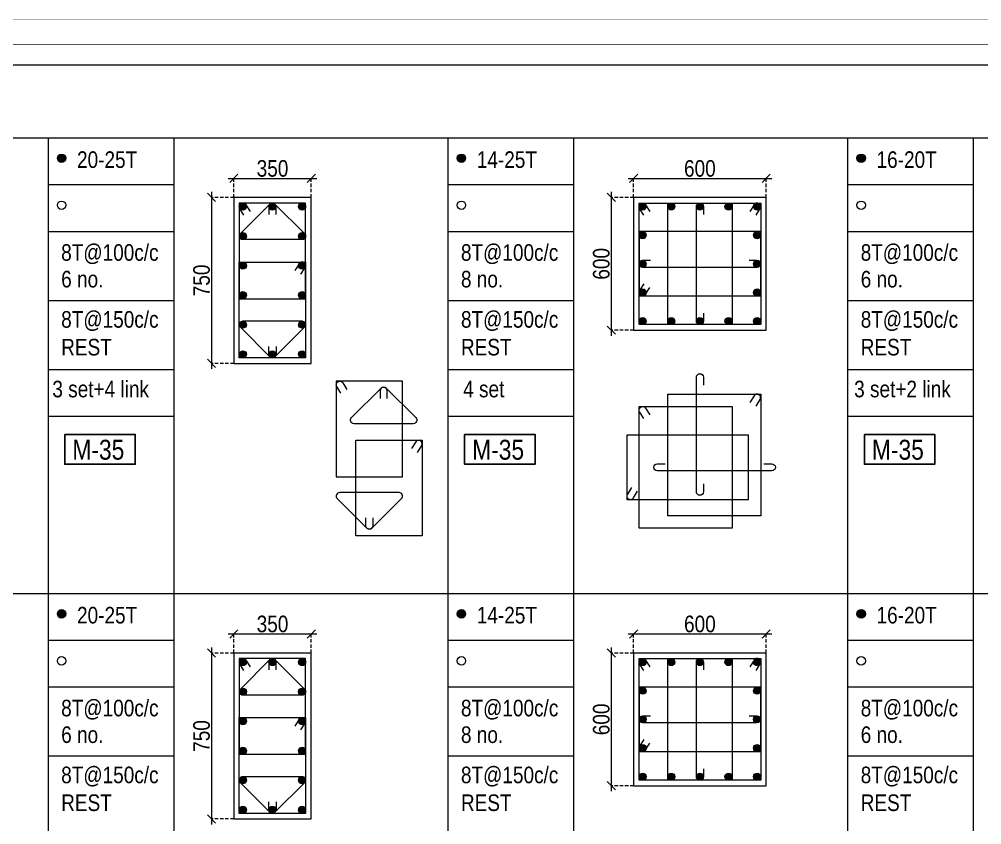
# Model space of a CAD drawing. Header units: millimetres. Extents: x 1112055 to 3390982, y -148532 to 766891.
# Drawn here: x 2124902 to 2142319, y 369766 to 384336 of the extents above; entities that cross this region are included whole.
import ezdxf
from ezdxf.enums import TextEntityAlignment as Align

# ---------------------------------------------------------------- set-up
doc = ezdxf.new("R2010")
doc.units = ezdxf.units.MM
doc.header["$PDMODE"] = 35
doc.header["$PDSIZE"] = -25
doc.linetypes.add('DASHED2', pattern=[0.375, 0.25, -0.125])
doc.linetypes.add('Hidden', pattern=[9.525, 6.35, -3.175])
for name, color, linetype, lineweight in [('B COL. SIZE DIM', 220, 'Continuous', 25), ('B COLSCH', 204, 'Continuous', 20), ('B COLUMN', 1, 'Hidden', 9), ('B STEEL', 34, 'Continuous', 15), ('B TITLE BLOCK', 250, 'Continuous', 0)]:
    doc.layers.add(name, color=color, linetype=linetype, lineweight=lineweight)
doc.layers.add('B TEXT', color=7, linetype='Continuous')
doc.styles.add('dim inside', font='romans.shx', dxfattribs={"width": 0.8, "height": 125})
doc.styles.add('SWINC', font='swissc.ttf')
doc.dimstyles.new('dim inside', dxfattribs={"dimtxt": 125, "dimasz": 100, "dimexe": 0, "dimexo": 0, "dimgap": 10, "dimtad": 0, "dimdec": 0, "dimzin": 0, "dimdsep": 46, "dimtxsty": 'dim inside', "dimblk": 'SMALL', "dimcen": 0.09, "dimadec": 0, "dimazin": 0, "dimtfac": 1, "dimtdec": 0, "dimtofl": 0, "dimtmove": 0, "dimatfit": 3, "dimfxl": 1, "dimtolj": 1, "dimtzin": 0, "dimarcsym": 2})

# ---------------------------------------------------------------- blocks, each defined once
blk = doc.blocks.new('_Oblique')
at = {"color": 0, "linetype": 'ByBlock', "lineweight": -2}
blk.add_line((-0.5, -0.5), (0.5, 0.5), dxfattribs=at)
blk = doc.blocks.new('*D1080')
at = {"layer": 'B COL. SIZE DIM', "color": 250, "lineweight": 9, "ltscale": 250, "transparency": 16777216}
blk.add_line((2128685, 373217), (2130285, 373217), dxfattribs=at)
at = {"layer": 'B COL. SIZE DIM', "color": 250, "linetype": 'DASHED2', "lineweight": 9, "ltscale": 250, "transparency": 16777216}
for p, q in [((2128785, 372872), (2128785, 373217)), ((2130185, 372872), (2130185, 373217))]:
    blk.add_line(p, q, dxfattribs=at)
at = {"layer": 'Defpoints', "color": 0, "ltscale": 250, "transparency": 16777216}
for p in [(2130185, 373217), (2128785, 372872), (2130185, 372872)]:
    blk.add_point(p, dxfattribs=at)
at = {"layer": 'B COL. SIZE DIM', "color": 250, "lineweight": 9, "ltscale": 250, "transparency": 16777216, "xscale": 150, "yscale": 150, "zscale": 150, "rotation": 180}
blk.add_blockref('_Oblique', (2128785, 373217), dxfattribs=at)
at = {"layer": 'B COL. SIZE DIM', "color": 250, "lineweight": 9, "ltscale": 250, "transparency": 16777216, "xscale": 150, "yscale": 150, "zscale": 150}
blk.add_blockref('_Oblique', (2130185, 373217), dxfattribs=at)
at = {"layer": 'B COL. SIZE DIM', "color": 6, "ltscale": 250, "transparency": 16777216, "insert": (2129485, 373396), "char_height": 300, "attachment_point": 5, "style": 'SWINC'}
blk.add_mtext('\\A1;350', dxfattribs=at)
blk = doc.blocks.new('*D1081')
at = {"layer": 'B COL. SIZE DIM', "color": 250, "lineweight": 9, "ltscale": 250, "transparency": 16777216}
blk.add_line((2128381, 372972), (2128381, 369772), dxfattribs=at)
at = {"layer": 'B COL. SIZE DIM', "color": 250, "linetype": 'DASHED2', "lineweight": 9, "ltscale": 250, "transparency": 16777216}
for p, q in [((2128785, 372872), (2128381, 372872)), ((2128785, 369872), (2128381, 369872))]:
    blk.add_line(p, q, dxfattribs=at)
at = {"layer": 'Defpoints', "color": 0, "ltscale": 250, "transparency": 16777216}
for p in [(2128785, 372872), (2128381, 369872), (2128785, 369872)]:
    blk.add_point(p, dxfattribs=at)
at = {"layer": 'B COL. SIZE DIM', "color": 250, "lineweight": 9, "ltscale": 250, "transparency": 16777216, "xscale": 150, "yscale": 150, "zscale": 150}
for p, rotation in [((2128381, 372872), 90), ((2128381, 369872), 270)]:
    blk.add_blockref('_Oblique', p, dxfattribs=dict(at, rotation=rotation))
at = {"layer": 'B COL. SIZE DIM', "color": 6, "ltscale": 250, "transparency": 16777216, "insert": (2128202, 371372), "char_height": 300, "attachment_point": 5, "rotation": 90, "style": 'SWINC'}
blk.add_mtext('\\A1;750', dxfattribs=at)
blk = doc.blocks.new('*D1092')
at = {"layer": 'B COL. SIZE DIM', "color": 250, "lineweight": 9, "ltscale": 250, "transparency": 16777216}
blk.add_line((2128685, 381457), (2130285, 381457), dxfattribs=at)
at = {"layer": 'B COL. SIZE DIM', "color": 250, "linetype": 'DASHED2', "lineweight": 9, "ltscale": 250, "transparency": 16777216}
for p, q in [((2128785, 381112), (2128785, 381457)), ((2130185, 381112), (2130185, 381457))]:
    blk.add_line(p, q, dxfattribs=at)
at = {"layer": 'Defpoints', "color": 0, "ltscale": 250, "transparency": 16777216}
for p in [(2130185, 381457), (2128785, 381112), (2130185, 381112)]:
    blk.add_point(p, dxfattribs=at)
at = {"layer": 'B COL. SIZE DIM', "color": 250, "lineweight": 9, "ltscale": 250, "transparency": 16777216, "xscale": 150, "yscale": 150, "zscale": 150, "rotation": 180}
blk.add_blockref('_Oblique', (2128785, 381457), dxfattribs=at)
at = {"layer": 'B COL. SIZE DIM', "color": 250, "lineweight": 9, "ltscale": 250, "transparency": 16777216, "xscale": 150, "yscale": 150, "zscale": 150}
blk.add_blockref('_Oblique', (2130185, 381457), dxfattribs=at)
at = {"layer": 'B COL. SIZE DIM', "color": 6, "ltscale": 250, "transparency": 16777216, "insert": (2129485, 381636), "char_height": 300, "attachment_point": 5, "style": 'SWINC'}
blk.add_mtext('\\A1;350', dxfattribs=at)
blk = doc.blocks.new('*D1093')
at = {"layer": 'B COL. SIZE DIM', "color": 250, "lineweight": 9, "ltscale": 250, "transparency": 16777216}
blk.add_line((2128381, 381212), (2128381, 378012), dxfattribs=at)
at = {"layer": 'B COL. SIZE DIM', "color": 250, "linetype": 'DASHED2', "lineweight": 9, "ltscale": 250, "transparency": 16777216}
for p, q in [((2128785, 381112), (2128381, 381112)), ((2128785, 378112), (2128381, 378112))]:
    blk.add_line(p, q, dxfattribs=at)
at = {"layer": 'Defpoints', "color": 0, "ltscale": 250, "transparency": 16777216}
for p in [(2128785, 381112), (2128381, 378112), (2128785, 378112)]:
    blk.add_point(p, dxfattribs=at)
at = {"layer": 'B COL. SIZE DIM', "color": 250, "lineweight": 9, "ltscale": 250, "transparency": 16777216, "xscale": 150, "yscale": 150, "zscale": 150}
for p, rotation in [((2128381, 381112), 90), ((2128381, 378112), 270)]:
    blk.add_blockref('_Oblique', p, dxfattribs=dict(at, rotation=rotation))
at = {"layer": 'B COL. SIZE DIM', "color": 6, "ltscale": 250, "transparency": 16777216, "insert": (2128202, 379612), "char_height": 300, "attachment_point": 5, "rotation": 90, "style": 'SWINC'}
blk.add_mtext('\\A1;750', dxfattribs=at)
blk = doc.blocks.new('*D1106')
at = {"layer": 'B COL. SIZE DIM', "color": 250, "lineweight": 9, "ltscale": 250, "transparency": 16777216}
blk.add_line((2135918, 373217), (2138518, 373217), dxfattribs=at)
at = {"layer": 'B COL. SIZE DIM', "color": 250, "linetype": 'DASHED2', "lineweight": 9, "ltscale": 250, "transparency": 16777216}
for p, q in [((2136018, 372872), (2136018, 373217)), ((2138418, 372872), (2138418, 373217))]:
    blk.add_line(p, q, dxfattribs=at)
at = {"layer": 'Defpoints', "color": 0, "ltscale": 250, "transparency": 16777216}
for p in [(2138418, 373217), (2136018, 372872), (2138418, 372872)]:
    blk.add_point(p, dxfattribs=at)
at = {"layer": 'B COL. SIZE DIM', "color": 250, "lineweight": 9, "ltscale": 250, "transparency": 16777216, "xscale": 150, "yscale": 150, "zscale": 150, "rotation": 180}
blk.add_blockref('_Oblique', (2136018, 373217), dxfattribs=at)
at = {"layer": 'B COL. SIZE DIM', "color": 250, "lineweight": 9, "ltscale": 250, "transparency": 16777216, "xscale": 150, "yscale": 150, "zscale": 150}
blk.add_blockref('_Oblique', (2138418, 373217), dxfattribs=at)
at = {"layer": 'B COL. SIZE DIM', "color": 6, "ltscale": 250, "transparency": 16777216, "insert": (2137218, 373396), "char_height": 300, "attachment_point": 5, "style": 'SWINC'}
blk.add_mtext('\\A1;600', dxfattribs=at)
blk = doc.blocks.new('*D1107')
at = {"layer": 'B COL. SIZE DIM', "color": 250, "lineweight": 9, "ltscale": 250, "transparency": 16777216}
blk.add_line((2135614, 372972), (2135614, 370372), dxfattribs=at)
at = {"layer": 'B COL. SIZE DIM', "color": 250, "linetype": 'DASHED2', "lineweight": 9, "ltscale": 250, "transparency": 16777216}
for p, q in [((2136018, 372872), (2135614, 372872)), ((2136018, 370472), (2135614, 370472))]:
    blk.add_line(p, q, dxfattribs=at)
at = {"layer": 'Defpoints', "color": 0, "ltscale": 250, "transparency": 16777216}
for p in [(2136018, 372872), (2135614, 370472), (2136018, 370472)]:
    blk.add_point(p, dxfattribs=at)
at = {"layer": 'B COL. SIZE DIM', "color": 250, "lineweight": 9, "ltscale": 250, "transparency": 16777216, "xscale": 150, "yscale": 150, "zscale": 150}
for p, rotation in [((2135614, 372872), 90), ((2135614, 370472), 270)]:
    blk.add_blockref('_Oblique', p, dxfattribs=dict(at, rotation=rotation))
at = {"layer": 'B COL. SIZE DIM', "color": 6, "ltscale": 250, "transparency": 16777216, "insert": (2135435, 371672), "char_height": 300, "attachment_point": 5, "rotation": 90, "style": 'SWINC'}
blk.add_mtext('\\A1;600', dxfattribs=at)
blk = doc.blocks.new('*D1108')
at = {"layer": 'B COL. SIZE DIM', "color": 250, "lineweight": 9, "ltscale": 250, "transparency": 16777216}
blk.add_line((2135918, 381457), (2138518, 381457), dxfattribs=at)
at = {"layer": 'B COL. SIZE DIM', "color": 250, "linetype": 'DASHED2', "lineweight": 9, "ltscale": 250, "transparency": 16777216}
for p, q in [((2136018, 381112), (2136018, 381457)), ((2138418, 381112), (2138418, 381457))]:
    blk.add_line(p, q, dxfattribs=at)
at = {"layer": 'Defpoints', "color": 0, "ltscale": 250, "transparency": 16777216}
for p in [(2138418, 381457), (2136018, 381112), (2138418, 381112)]:
    blk.add_point(p, dxfattribs=at)
at = {"layer": 'B COL. SIZE DIM', "color": 250, "lineweight": 9, "ltscale": 250, "transparency": 16777216, "xscale": 150, "yscale": 150, "zscale": 150, "rotation": 180}
blk.add_blockref('_Oblique', (2136018, 381457), dxfattribs=at)
at = {"layer": 'B COL. SIZE DIM', "color": 250, "lineweight": 9, "ltscale": 250, "transparency": 16777216, "xscale": 150, "yscale": 150, "zscale": 150}
blk.add_blockref('_Oblique', (2138418, 381457), dxfattribs=at)
at = {"layer": 'B COL. SIZE DIM', "color": 6, "ltscale": 250, "transparency": 16777216, "insert": (2137218, 381636), "char_height": 300, "attachment_point": 5, "style": 'SWINC'}
blk.add_mtext('\\A1;600', dxfattribs=at)
blk = doc.blocks.new('*D1109')
at = {"layer": 'B COL. SIZE DIM', "color": 250, "lineweight": 9, "ltscale": 250, "transparency": 16777216}
blk.add_line((2135614, 381212), (2135614, 378612), dxfattribs=at)
at = {"layer": 'B COL. SIZE DIM', "color": 250, "linetype": 'DASHED2', "lineweight": 9, "ltscale": 250, "transparency": 16777216}
for p, q in [((2136018, 381112), (2135614, 381112)), ((2136018, 378712), (2135614, 378712))]:
    blk.add_line(p, q, dxfattribs=at)
at = {"layer": 'Defpoints', "color": 0, "ltscale": 250, "transparency": 16777216}
for p in [(2136018, 381112), (2135614, 378712), (2136018, 378712)]:
    blk.add_point(p, dxfattribs=at)
at = {"layer": 'B COL. SIZE DIM', "color": 250, "lineweight": 9, "ltscale": 250, "transparency": 16777216, "xscale": 150, "yscale": 150, "zscale": 150}
for p, rotation in [((2135614, 381112), 90), ((2135614, 378712), 270)]:
    blk.add_blockref('_Oblique', p, dxfattribs=dict(at, rotation=rotation))
at = {"layer": 'B COL. SIZE DIM', "color": 6, "ltscale": 250, "transparency": 16777216, "insert": (2135435, 379912), "char_height": 300, "attachment_point": 5, "rotation": 90, "style": 'SWINC'}
blk.add_mtext('\\A1;600', dxfattribs=at)

msp = doc.modelspace()

# ---------------------------------------------------------------- hatches: boundary and pattern name
at = {"layer": 'B STEEL', "lineweight": 9, "ltscale": 0.5}
h = msp.add_hatch(color=34, dxfattribs=at)
edge = h.paths.add_edge_path()
edge.add_arc((2125669.6, 381821.1), 76.8, 0, 360)
h = msp.add_hatch(color=34, dxfattribs=at)
edge = h.paths.add_edge_path()
edge.add_arc((2132903.1, 381821.1), 76.8, 0, 360)
h = msp.add_hatch(color=34, dxfattribs=at)
edge = h.paths.add_edge_path()
edge.add_arc((2140136.7, 381821.1), 76.8, 0, 360)
h = msp.add_hatch(color=34, dxfattribs=at)
edge = h.paths.add_edge_path()
edge.add_arc((2128948.8, 380947.9), 64, 0, 360)
h = msp.add_hatch(color=34, dxfattribs=at)
edge = h.paths.add_edge_path()
edge.add_arc((2129484.7, 380947.9), 64, 180, 540, ccw=False)
h = msp.add_hatch(color=34, dxfattribs=at)
edge = h.paths.add_edge_path()
edge.add_arc((2130020.7, 380947.9), 64, 180, 540, ccw=False)
h = msp.add_hatch(color=34, dxfattribs=at)
edge = h.paths.add_edge_path()
edge.add_arc((2136182.3, 380947.9), 64, 0, 360)
h = msp.add_hatch(color=34, dxfattribs=at)
edge = h.paths.add_edge_path()
edge.add_arc((2136700.3, 380947.9), 64, 180, 540, ccw=False)
h = msp.add_hatch(color=34, dxfattribs=at)
edge = h.paths.add_edge_path()
edge.add_arc((2137218.3, 380947.9), 64, 180, 540, ccw=False)
h = msp.add_hatch(color=34, dxfattribs=at)
edge = h.paths.add_edge_path()
edge.add_arc((2137736.3, 380947.9), 64, 180, 540, ccw=False)
h = msp.add_hatch(color=34, dxfattribs=at)
edge = h.paths.add_edge_path()
edge.add_arc((2138254.3, 380947.9), 64, 180, 540, ccw=False)
at = {"layer": 'B STEEL', "lineweight": 30}
h = msp.add_hatch(color=34, dxfattribs=at)
edge = h.paths.add_edge_path()
edge.add_arc((2128948.8, 380413.6), 64, 0, 360)
h = msp.add_hatch(color=34, dxfattribs=at)
edge = h.paths.add_edge_path()
edge.add_arc((2130020.7, 380413.6), 64, 0, 360)
at = {"layer": 'B STEEL', "lineweight": 9, "ltscale": 0.5}
h = msp.add_hatch(color=34, dxfattribs=at)
edge = h.paths.add_edge_path()
edge.add_arc((2136182.3, 380430), 64, 180, 540, ccw=False)
h = msp.add_hatch(color=34, dxfattribs=at)
edge = h.paths.add_edge_path()
edge.add_arc((2138254.3, 380430), 64, 180, 540, ccw=False)
at = {"layer": 'B STEEL', "lineweight": 30}
h = msp.add_hatch(color=34, dxfattribs=at)
edge = h.paths.add_edge_path()
edge.add_arc((2128948.8, 379879.2), 64, 0, 360)
h = msp.add_hatch(color=34, dxfattribs=at)
edge = h.paths.add_edge_path()
edge.add_arc((2130020.7, 379879.2), 64, 0, 360)
at = {"layer": 'B STEEL', "lineweight": 9, "ltscale": 0.5}
h = msp.add_hatch(color=34, dxfattribs=at)
edge = h.paths.add_edge_path()
edge.add_arc((2136182.3, 379912), 64, 180, 540, ccw=False)
h = msp.add_hatch(color=34, dxfattribs=at)
edge = h.paths.add_edge_path()
edge.add_arc((2138254.3, 379912), 64, 180, 540, ccw=False)
at = {"layer": 'B STEEL', "lineweight": 30}
h = msp.add_hatch(color=34, dxfattribs=at)
edge = h.paths.add_edge_path()
edge.add_arc((2128948.8, 379344.8), 64, 0, 360)
h = msp.add_hatch(color=34, dxfattribs=at)
edge = h.paths.add_edge_path()
edge.add_arc((2130020.7, 379344.8), 64, 0, 360)
at = {"layer": 'B STEEL', "lineweight": 9, "ltscale": 0.5}
h = msp.add_hatch(color=34, dxfattribs=at)
edge = h.paths.add_edge_path()
edge.add_arc((2136182.3, 379394), 64, 180, 540, ccw=False)
h = msp.add_hatch(color=34, dxfattribs=at)
edge = h.paths.add_edge_path()
edge.add_arc((2138254.3, 379394), 64, 180, 540, ccw=False)
at = {"layer": 'B STEEL', "lineweight": 30}
h = msp.add_hatch(color=34, dxfattribs=at)
edge = h.paths.add_edge_path()
edge.add_arc((2128948.8, 378810.4), 64, 0, 360)
h = msp.add_hatch(color=34, dxfattribs=at)
edge = h.paths.add_edge_path()
edge.add_arc((2130020.7, 378810.4), 64, 0, 360)
at = {"layer": 'B STEEL', "lineweight": 9, "ltscale": 0.5}
h = msp.add_hatch(color=34, dxfattribs=at)
edge = h.paths.add_edge_path()
edge.add_arc((2136182.3, 378876), 64, 0, 360, ccw=False)
h = msp.add_hatch(color=34, dxfattribs=at)
edge = h.paths.add_edge_path()
edge.add_arc((2136700.3, 378876), 64, 180, 540, ccw=False)
h = msp.add_hatch(color=34, dxfattribs=at)
edge = h.paths.add_edge_path()
edge.add_arc((2137218.3, 378876), 64, 180, 540, ccw=False)
h = msp.add_hatch(color=34, dxfattribs=at)
edge = h.paths.add_edge_path()
edge.add_arc((2137736.3, 378876), 64, 180, 540, ccw=False)
h = msp.add_hatch(color=34, dxfattribs=at)
edge = h.paths.add_edge_path()
edge.add_arc((2138254.3, 378876), 64, -180, 180)
h = msp.add_hatch(color=34, dxfattribs=at)
edge = h.paths.add_edge_path()
edge.add_arc((2128948.8, 378276), 64, 0, 360, ccw=False)
h = msp.add_hatch(color=34, dxfattribs=at)
edge = h.paths.add_edge_path()
edge.add_arc((2129484.7, 378276), 64, -180, 180)
h = msp.add_hatch(color=34, dxfattribs=at)
edge = h.paths.add_edge_path()
edge.add_arc((2130020.7, 378276), 64, -180, 180)
h = msp.add_hatch(color=34, dxfattribs=at)
edge = h.paths.add_edge_path()
edge.add_arc((2125669.6, 373581.3), 76.8, 0, 360)
h = msp.add_hatch(color=34, dxfattribs=at)
edge = h.paths.add_edge_path()
edge.add_arc((2132903.1, 373581.3), 76.8, 0, 360)
h = msp.add_hatch(color=34, dxfattribs=at)
edge = h.paths.add_edge_path()
edge.add_arc((2140136.7, 373581.3), 76.8, 0, 360)
h = msp.add_hatch(color=34, dxfattribs=at)
edge = h.paths.add_edge_path()
edge.add_arc((2128948.8, 372708.1), 64, 0, 360)
h = msp.add_hatch(color=34, dxfattribs=at)
edge = h.paths.add_edge_path()
edge.add_arc((2129484.7, 372708.1), 64, 180, 540, ccw=False)
h = msp.add_hatch(color=34, dxfattribs=at)
edge = h.paths.add_edge_path()
edge.add_arc((2130020.7, 372708.1), 64, 180, 540, ccw=False)
h = msp.add_hatch(color=34, dxfattribs=at)
edge = h.paths.add_edge_path()
edge.add_arc((2136182.3, 372708.1), 64, 0, 360)
h = msp.add_hatch(color=34, dxfattribs=at)
edge = h.paths.add_edge_path()
edge.add_arc((2136700.3, 372708.1), 64, 180, 540, ccw=False)
h = msp.add_hatch(color=34, dxfattribs=at)
edge = h.paths.add_edge_path()
edge.add_arc((2137218.3, 372708.1), 64, 180, 540, ccw=False)
h = msp.add_hatch(color=34, dxfattribs=at)
edge = h.paths.add_edge_path()
edge.add_arc((2137736.3, 372708.1), 64, 180, 540, ccw=False)
h = msp.add_hatch(color=34, dxfattribs=at)
edge = h.paths.add_edge_path()
edge.add_arc((2138254.3, 372708.1), 64, 180, 540, ccw=False)
at = {"layer": 'B STEEL', "lineweight": 30}
h = msp.add_hatch(color=34, dxfattribs=at)
edge = h.paths.add_edge_path()
edge.add_arc((2128948.8, 372173.7), 64, 0, 360)
h = msp.add_hatch(color=34, dxfattribs=at)
edge = h.paths.add_edge_path()
edge.add_arc((2130020.7, 372173.7), 64, 0, 360)
at = {"layer": 'B STEEL', "lineweight": 9, "ltscale": 0.5}
h = msp.add_hatch(color=34, dxfattribs=at)
edge = h.paths.add_edge_path()
edge.add_arc((2136182.3, 372190.1), 64, 180, 540, ccw=False)
h = msp.add_hatch(color=34, dxfattribs=at)
edge = h.paths.add_edge_path()
edge.add_arc((2138254.3, 372190.1), 64, 180, 540, ccw=False)
at = {"layer": 'B STEEL', "lineweight": 30}
h = msp.add_hatch(color=34, dxfattribs=at)
edge = h.paths.add_edge_path()
edge.add_arc((2128948.8, 371639.3), 64, 0, 360)
h = msp.add_hatch(color=34, dxfattribs=at)
edge = h.paths.add_edge_path()
edge.add_arc((2130020.7, 371639.3), 64, 0, 360)
at = {"layer": 'B STEEL', "lineweight": 9, "ltscale": 0.5}
h = msp.add_hatch(color=34, dxfattribs=at)
edge = h.paths.add_edge_path()
edge.add_arc((2136182.3, 371672.1), 64, 180, 540, ccw=False)
h = msp.add_hatch(color=34, dxfattribs=at)
edge = h.paths.add_edge_path()
edge.add_arc((2138254.3, 371672.1), 64, 180, 540, ccw=False)
at = {"layer": 'B STEEL', "lineweight": 30}
h = msp.add_hatch(color=34, dxfattribs=at)
edge = h.paths.add_edge_path()
edge.add_arc((2128948.8, 371104.9), 64, 0, 360)
h = msp.add_hatch(color=34, dxfattribs=at)
edge = h.paths.add_edge_path()
edge.add_arc((2130020.7, 371104.9), 64, 0, 360)
at = {"layer": 'B STEEL', "lineweight": 9, "ltscale": 0.5}
h = msp.add_hatch(color=34, dxfattribs=at)
edge = h.paths.add_edge_path()
edge.add_arc((2136182.3, 371154.1), 64, 180, 540, ccw=False)
h = msp.add_hatch(color=34, dxfattribs=at)
edge = h.paths.add_edge_path()
edge.add_arc((2138254.3, 371154.1), 64, 180, 540, ccw=False)
at = {"layer": 'B STEEL', "lineweight": 30}
h = msp.add_hatch(color=34, dxfattribs=at)
edge = h.paths.add_edge_path()
edge.add_arc((2128948.8, 370570.5), 64, 0, 360)
h = msp.add_hatch(color=34, dxfattribs=at)
edge = h.paths.add_edge_path()
edge.add_arc((2130020.7, 370570.5), 64, 0, 360)
at = {"layer": 'B STEEL', "lineweight": 9, "ltscale": 0.5}
h = msp.add_hatch(color=34, dxfattribs=at)
edge = h.paths.add_edge_path()
edge.add_arc((2136182.3, 370636.1), 64, 0, 360, ccw=False)
h = msp.add_hatch(color=34, dxfattribs=at)
edge = h.paths.add_edge_path()
edge.add_arc((2136700.3, 370636.1), 64, 180, 540, ccw=False)
h = msp.add_hatch(color=34, dxfattribs=at)
edge = h.paths.add_edge_path()
edge.add_arc((2137218.3, 370636.1), 64, 180, 540, ccw=False)
h = msp.add_hatch(color=34, dxfattribs=at)
edge = h.paths.add_edge_path()
edge.add_arc((2137736.3, 370636.1), 64, 180, 540, ccw=False)
h = msp.add_hatch(color=34, dxfattribs=at)
edge = h.paths.add_edge_path()
edge.add_arc((2138254.3, 370636.1), 64, -180, 180)
h = msp.add_hatch(color=34, dxfattribs=at)
edge = h.paths.add_edge_path()
edge.add_arc((2128948.8, 370036.1), 64, 0, 360, ccw=False)
h = msp.add_hatch(color=34, dxfattribs=at)
edge = h.paths.add_edge_path()
edge.add_arc((2129484.7, 370036.1), 64, -180, 180)
h = msp.add_hatch(color=34, dxfattribs=at)
edge = h.paths.add_edge_path()
edge.add_arc((2130020.7, 370036.1), 64, -180, 180)

# ---------------------------------------------------------------- linework, layer by layer
at = {"layer": 'B COLSCH', "color": 250, "lineweight": 0}
for p, q in [((2087620, 383508.5), (2216655.7, 383508.5)), ((2087620, 382189.4), (2216655.7, 382189.4)), ((2125423.3, 382189.4), (2125423.3, 332750.4)), ((2127697.7, 382189.4), (2127697.7, 323875.2)), ((2132656.8, 382189.4), (2132656.8, 332750.4)), ((2134931.2, 382189.4), (2134931.2, 323875.2)), ((2139890.4, 382189.4), (2139890.4, 332750.4)), ((2142164.8, 382189.4), (2142164.8, 323875.2)), ((2125423.3, 381344.4), (2127697.7, 381344.4)), ((2132656.8, 381344.4), (2134931.2, 381344.4)), ((2139890.4, 381344.4), (2142164.8, 381344.4)), ((2125423.3, 380499.4), (2127697.7, 380499.4)), ((2132656.8, 380499.4), (2134931.2, 380499.4)), ((2139890.4, 380499.4), (2142164.8, 380499.4)), ((2125423.3, 379249.7), (2127697.7, 379249.7)), ((2132656.8, 379249.7), (2134931.2, 379249.7)), ((2139890.4, 379249.7), (2142164.8, 379249.7)), ((2125423.3, 377999.9), (2127697.7, 377999.9)), ((2132656.8, 377999.9), (2134931.2, 377999.9)), ((2139890.4, 377999.9), (2142164.8, 377999.9)), ((2125423.3, 377154.9), (2127697.7, 377154.9)), ((2132656.8, 377154.9), (2134931.2, 377154.9)), ((2139890.4, 377154.9), (2142164.8, 377154.9)), ((2087620, 373949.6), (2216655.7, 373949.6)), ((2125423.3, 373104.6), (2127697.7, 373104.6)), ((2132656.8, 373104.6), (2134931.2, 373104.6)), ((2139890.4, 373104.6), (2142164.8, 373104.6)), ((2125423.3, 372259.6), (2127697.7, 372259.6)), ((2132656.8, 372259.6), (2134931.2, 372259.6)), ((2139890.4, 372259.6), (2142164.8, 372259.6)), ((2125423.3, 371009.8), (2127697.7, 371009.8)), ((2132656.8, 371009.8), (2134931.2, 371009.8)), ((2139890.4, 371009.8), (2142164.8, 371009.8))]:
    msp.add_line(p, q, dxfattribs=at)
at = {"layer": 'B COLUMN', "color": 1, "linetype": 'ByBlock', "lineweight": 20}
for points in [[(2128784.7, 378112), (2130184.7, 378112), (2130184.7, 381112), (2128784.7, 381112)], [(2136018.3, 378712), (2138418.3, 378712), (2138418.3, 381112), (2136018.3, 381112)], [(2128784.7, 369872.1), (2130184.7, 369872.1), (2130184.7, 372872.1), (2128784.7, 372872.1)], [(2136018.3, 370472.1), (2138418.3, 370472.1), (2138418.3, 372872.1), (2136018.3, 372872.1)]]:
    msp.add_lwpolyline(points, close=True, dxfattribs=at)
at = {"layer": 'B STEEL', "color": 34, "lineweight": 9, "ltscale": 0.5}
for points in [[(2128884.7, 379280.7), (2130084.7, 379280.7), (2130084.7, 381012), (2128884.7, 381012)], [(2137800.3, 381012), (2137800.3, 378812), (2136118.3, 378812), (2136118.3, 381012)], [(2138318.3, 381012), (2138318.3, 378812), (2136636.3, 378812), (2136636.3, 381012)], [(2136118.3, 379330), (2138318.3, 379330), (2138318.3, 380494), (2136118.3, 380494)], [(2128884.7, 379943.2), (2130084.7, 379943.2), (2130084.7, 378212), (2128884.7, 378212)], [(2130638.3, 376058.1), (2131838.3, 376058.1), (2131838.3, 377789.3), (2130638.3, 377789.3)], [(2138318.3, 377554.2), (2138318.3, 375354.2), (2136636.3, 375354.2), (2136636.3, 377554.2)], [(2137800.3, 377331.1), (2137800.3, 375131.1), (2136118.3, 375131.1), (2136118.3, 377331.1)], [(2130994.3, 376720.5), (2132194.3, 376720.5), (2132194.3, 374989.3), (2130994.3, 374989.3)], [(2135897, 375649.1), (2138097, 375649.1), (2138097, 376813.1), (2135897, 376813.1)], [(2128884.7, 371040.9), (2130084.7, 371040.9), (2130084.7, 372772.1), (2128884.7, 372772.1)], [(2137800.3, 372772.1), (2137800.3, 370572.1), (2136118.3, 370572.1), (2136118.3, 372772.1)], [(2138318.3, 372772.1), (2138318.3, 370572.1), (2136636.3, 370572.1), (2136636.3, 372772.1)], [(2136118.3, 371090.1), (2138318.3, 371090.1), (2138318.3, 372254.1), (2136118.3, 372254.1)], [(2128884.7, 371703.3), (2130084.7, 371703.3), (2130084.7, 369972.1), (2128884.7, 369972.1)]]:
    msp.add_lwpolyline(points, close=True, dxfattribs=at)
for points in [[(2128969, 380792.9), (2128894.2, 380914.4, -1), (2129003.3, 380981.5), (2129078, 380860)], [(2129548.8, 380805.3), (2129548.8, 380947.9, 1), (2129420.7, 380947.9), (2129420.7, 380805.3)], [(2136202.5, 380792.9), (2136127.8, 380914.4, -1), (2136236.8, 380981.5), (2136311.6, 380860)], [(2137282.3, 379018.6), (2137282.3, 378876, -1), (2137154.3, 378876), (2137154.3, 380947.9, -1), (2137282.3, 380947.9), (2137282.3, 380805.3)], [(2138234, 380792.9), (2138308.8, 380914.4, 1), (2138199.7, 380981.5), (2138125, 380860)], [(2130000.5, 379724.1), (2130075.2, 379845.6, 1), (2129966.2, 379912.7), (2129891.4, 379791.2)], [(2138111.6, 379976), (2138254.3, 379976, -1), (2138254.3, 379847.9), (2136182.3, 379847.9, -1), (2136182.3, 379976), (2136324.9, 379976)], [(2136202.5, 379549), (2136127.8, 379427.5, 1), (2136236.8, 379360.4), (2136311.6, 379481.9)], [(2129548.8, 378418.6), (2129548.8, 378276, -1), (2129420.7, 378276), (2129420.7, 378418.6)], [(2129548.8, 378418.6), (2129548.8, 378276, -1), (2129420.7, 378276), (2129420.7, 378418.6)], [(2130722.6, 377570.3), (2130647.8, 377691.7, -1), (2130756.9, 377758.9), (2130831.7, 377637.4)], [(2137282.3, 375931.1), (2137282.3, 375788.5, -1), (2137154.3, 375788.5), (2137154.3, 377860.5, -1), (2137282.3, 377860.5), (2137282.3, 377717.8)], [(2131559.8, 377476.2), (2131559.8, 377618.8, 1), (2131431.8, 377618.8), (2131431.8, 377476.2)], [(2138234, 377335.1), (2138308.8, 377456.6, 1), (2138199.7, 377523.7), (2138125, 377402.2)], [(2136202.5, 377112.1), (2136127.8, 377233.5, -1), (2136236.8, 377300.7), (2136311.6, 377179.2)], [(2132110.1, 376501.5), (2132184.8, 376623, 1), (2132075.8, 376690.1), (2132001, 376568.6)], [(2138377.2, 376295.1), (2138519.8, 376295.1, -1), (2138519.8, 376167.1), (2136447.9, 376167.1, -1), (2136447.9, 376295.1), (2136590.5, 376295.1)], [(2135981.3, 375868.2), (2135906.5, 375746.7, 1), (2136015.5, 375679.6), (2136090.3, 375801.1)], [(2131302.4, 375319.7), (2131302.4, 375177, -1), (2131174.3, 375177), (2131174.3, 375319.7)], [(2128969, 372553.1), (2128894.2, 372674.5, -1), (2129003.3, 372741.7), (2129078, 372620.2)], [(2129548.8, 372565.5), (2129548.8, 372708.1, 1), (2129420.7, 372708.1), (2129420.7, 372565.5)], [(2136202.5, 372553.1), (2136127.8, 372674.5, -1), (2136236.8, 372741.7), (2136311.6, 372620.2)], [(2137282.3, 370778.8), (2137282.3, 370636.1, -1), (2137154.3, 370636.1), (2137154.3, 372708.1, -1), (2137282.3, 372708.1), (2137282.3, 372565.5)], [(2138234, 372553.1), (2138308.8, 372674.5, 1), (2138199.7, 372741.7), (2138125, 372620.2)], [(2130000.5, 371484.3), (2130075.2, 371605.8, 1), (2129966.2, 371672.9), (2129891.4, 371551.4)], [(2138111.6, 371736.1), (2138254.3, 371736.1, -1), (2138254.3, 371608.1), (2136182.3, 371608.1, -1), (2136182.3, 371736.1), (2136324.9, 371736.1)], [(2136202.5, 371309.2), (2136127.8, 371187.7, 1), (2136236.8, 371120.6), (2136311.6, 371242.1)], [(2129548.8, 370178.8), (2129548.8, 370036.1, -1), (2129420.7, 370036.1), (2129420.7, 370178.8)], [(2129548.8, 370178.8), (2129548.8, 370036.1, -1), (2129420.7, 370036.1), (2129420.7, 370178.8)]]:
    msp.add_lwpolyline(points, format="xyb", dxfattribs=at)
for points in [[(2129529.9, 380993.3), (2130065.9, 380458.9, -0.6687154), (2130020.7, 380349.5), (2128948.8, 380349.5, -0.6687154), (2128903.6, 380458.9), (2129439.5, 380993.3, -0.4133445)], [(2129529.9, 378230.6), (2130065.9, 378765, 0.6687154), (2130020.7, 378874.4), (2128948.8, 378874.4, 0.6687154), (2128903.6, 378765), (2129439.5, 378230.6, 0.4133445)], [(2131541, 377664.2), (2132077, 377129.8, -0.6687154), (2132031.8, 377020.4), (2130959.8, 377020.4, -0.6687154), (2130914.6, 377129.8), (2131450.6, 377664.2, -0.4133445)], [(2131283.5, 375131.7), (2131819.5, 375666.1, 0.6687154), (2131774.3, 375775.4), (2130702.4, 375775.4, 0.6687154), (2130657.2, 375666.1), (2131193.1, 375131.7, 0.4133445)], [(2129529.9, 372753.4), (2130065.9, 372219, -0.6687154), (2130020.7, 372109.7), (2128948.8, 372109.7, -0.6687154), (2128903.6, 372219), (2129439.5, 372753.4, -0.4133445)], [(2129529.9, 369990.8), (2130065.9, 370525.2, 0.6687154), (2130020.7, 370634.5), (2128948.8, 370634.5, 0.6687154), (2128903.6, 370525.2), (2129439.5, 369990.8, 0.4133445)]]:
    msp.add_lwpolyline(points, format="xyb", close=True, dxfattribs=at)
for centre, radius in [((2125669.6, 381821.1), 76.8), ((2132903.1, 381821.1), 76.8), ((2140136.7, 381821.1), 76.8), ((2125669.6, 380970.9), 76.8), ((2128948.8, 380947.9), 64), ((2129484.7, 380947.9), 64), ((2130020.7, 380947.9), 64), ((2132903.1, 380970.9), 76.8), ((2136182.3, 380947.9), 64), ((2136700.3, 380947.9), 64), ((2137218.3, 380947.9), 64), ((2137736.3, 380947.9), 64), ((2138254.3, 380947.9), 64), ((2140136.7, 380970.9), 76.8), ((2128948.8, 380413.6), 64), ((2130020.7, 380413.6), 64), ((2136182.3, 380430), 64), ((2138254.3, 380430), 64), ((2128948.8, 379879.2), 64), ((2130020.7, 379879.2), 64), ((2136182.3, 379912), 64), ((2138254.3, 379912), 64), ((2128948.8, 379344.8), 64), ((2130020.7, 379344.8), 64), ((2136182.3, 379394), 64), ((2138254.3, 379394), 64), ((2128948.8, 378810.4), 64), ((2130020.7, 378810.4), 64), ((2136182.3, 378876), 64), ((2136700.3, 378876), 64), ((2137218.3, 378876), 64), ((2137736.3, 378876), 64), ((2138254.3, 378876), 64), ((2128948.8, 378276), 64), ((2129484.7, 378276), 64), ((2130020.7, 378276), 64), ((2125669.6, 373581.3), 76.8), ((2132903.1, 373581.3), 76.8), ((2140136.7, 373581.3), 76.8), ((2125669.6, 372731), 76.8), ((2128948.8, 372708.1), 64), ((2129484.7, 372708.1), 64), ((2130020.7, 372708.1), 64), ((2132903.1, 372731), 76.8), ((2136182.3, 372708.1), 64), ((2136700.3, 372708.1), 64), ((2137218.3, 372708.1), 64), ((2137736.3, 372708.1), 64), ((2138254.3, 372708.1), 64), ((2140136.7, 372731), 76.8), ((2128948.8, 372173.7), 64), ((2130020.7, 372173.7), 64), ((2136182.3, 372190.1), 64), ((2138254.3, 372190.1), 64), ((2128948.8, 371639.3), 64), ((2130020.7, 371639.3), 64), ((2136182.3, 371672.1), 64), ((2138254.3, 371672.1), 64), ((2128948.8, 371104.9), 64), ((2130020.7, 371104.9), 64), ((2136182.3, 371154.1), 64), ((2138254.3, 371154.1), 64), ((2128948.8, 370570.5), 64), ((2130020.7, 370570.5), 64), ((2136182.3, 370636.1), 64), ((2136700.3, 370636.1), 64), ((2137218.3, 370636.1), 64), ((2137736.3, 370636.1), 64), ((2138254.3, 370636.1), 64), ((2128948.8, 370036.1), 64), ((2129484.7, 370036.1), 64), ((2130020.7, 370036.1), 64)]:
    msp.add_circle(centre, radius, dxfattribs=at)
at = {"layer": 'B TEXT', "color": 1}
for points in [[(2125726.9, 376825.9), (2127001.5, 376825.9), (2127001.5, 376287.9), (2125726.9, 376287.9)], [(2132960.5, 376825.9), (2134235.1, 376825.9), (2134235.1, 376287.9), (2132960.5, 376287.9)], [(2140194, 376825.9), (2141468.6, 376825.9), (2141468.6, 376287.9), (2140194, 376287.9)]]:
    msp.add_lwpolyline(points, close=True, dxfattribs=at)
at = {"layer": 'B TITLE BLOCK', "color": 1, "const_width": 10.1}
msp.add_lwpolyline([(2086797.8, 384330.6), (2086797.8, 305004), (2230948.1, 305004), (2230948.1, 384330.6)], close=True, dxfattribs=at)
at = {"layer": 'B TITLE BLOCK', "color": 250, "lineweight": 0, "const_width": 10.1}
msp.add_lwpolyline([(2087246.3, 383882.2), (2087246.3, 305452.4), (2230499.6, 305452.4), (2230499.6, 383882.2)], close=True, dxfattribs=at)

# ---------------------------------------------------------------- texts
at = {"layer": 'B TEXT', "style": 'SWINC'}
for s, p in [('20-25T', (2125948.1, 381646.6)), ('14-25T', (2133181.6, 381646.6)), ('16-20T', (2140415.2, 381646.6)), ('8T@100c/c', (2125661.1, 379966.7)), ('8T@100c/c', (2132894.7, 379966.7)), ('8T@100c/c', (2140128.2, 379966.7)), ('6 no.', (2125661.1, 379485)), ('8 no.', (2132894.7, 379485)), ('6 no.', (2140128.2, 379485)), ('8T@150c/c', (2125661.1, 378756.8)), ('8T@150c/c', (2132894.7, 378756.8)), ('8T@150c/c', (2140128.2, 378756.8)), ('REST', (2125661.1, 378254.4)), ('REST', (2132894.7, 378254.4)), ('REST', (2140128.2, 378254.4)), ('3 set+4 link', (2125501.5, 377497.4)), ('4 set', (2132935.2, 377497.4)), ('3 set+2 link', (2140009.9, 377497.4)), ('20-25T', (2125948.1, 373406.7)), ('14-25T', (2133181.6, 373406.7)), ('16-20T', (2140415.2, 373406.7)), ('8T@100c/c', (2125661.1, 371726.9)), ('8T@100c/c', (2132894.7, 371726.9)), ('8T@100c/c', (2140128.2, 371726.9)), ('6 no.', (2125661.1, 371245.1)), ('8 no.', (2132894.7, 371245.1)), ('6 no.', (2140128.2, 371245.1)), ('8T@150c/c', (2125661.1, 370517)), ('8T@150c/c', (2132894.7, 370517)), ('8T@150c/c', (2140128.2, 370517)), ('REST', (2125661.1, 370014.6)), ('REST', (2132894.7, 370014.6)), ('REST', (2140128.2, 370014.6))]:
    msp.add_text(s, height=300, dxfattribs=at).set_placement(p)
at = {"layer": 'B TEXT', "color": 1, "style": 'SWINC'}
for p in [(2125864.3, 376261.4), (2133097.8, 376261.4), (2140331.4, 376261.4)]:
    msp.add_text('M-35', height=360, dxfattribs=at).set_placement(p, align=Align.BOTTOM_LEFT)

# ---------------------------------------------------------------- dimensions: what is measured, and where the dimension line sits
at = {"layer": 'B COL. SIZE DIM', "color": 250, "ltscale": 250}
for base, p1, p2, picture, middle in [((2130184.7, 381456.9), (2128784.7, 381112), (2130184.7, 381112), '*D1092', (2129484.7, 381635.7)), ((2138418.3, 381456.9), (2136018.3, 381112), (2138418.3, 381112), '*D1108', (2137218.3, 381635.9)), ((2130184.7, 373217.1), (2128784.7, 372872.1), (2130184.7, 372872.1), '*D1080', (2129484.7, 373395.9)), ((2138418.3, 373217.1), (2136018.3, 372872.1), (2138418.3, 372872.1), '*D1106', (2137218.3, 373396.1))]:
    dim = msp.add_linear_dim(base=base, p1=p1, p2=p2, dimstyle='dim inside', override={"dimtxt": 300, "dimasz": 150, "dimgap": 25, "dimtad": 3, "dimlfac": 0.25, "dimtxsty": 'SWINC', "dimblk1": 'Oblique', "dimblk2": 'Oblique', "dimsah": 1, "dimdle": 100, "dimclrd": 250, "dimclre": 250, "dimclrt": 6, "dimfxl": 1000, "dimlwd": 9, "dimlwe": 9}, dxfattribs=at)
    dim.commit()
    dim.dimension.update_dxf_attribs({"geometry": picture, "text_midpoint": middle})
for base, p1, p2, picture, middle in [((2128380.8, 378112), (2128784.7, 381112), (2128784.7, 378112), '*D1093', (2128202, 379612)), ((2135614.4, 378712), (2136018.3, 381112), (2136018.3, 378712), '*D1109', (2135435.4, 379912)), ((2128380.8, 369872.1), (2128784.7, 372872.1), (2128784.7, 369872.1), '*D1081', (2128202, 371372.1)), ((2135614.4, 370472.1), (2136018.3, 372872.1), (2136018.3, 370472.1), '*D1107', (2135435.4, 371672.1))]:
    dim = msp.add_linear_dim(base=base, p1=p1, p2=p2, angle=90, dimstyle='dim inside', override={"dimtxt": 300, "dimasz": 150, "dimgap": 25, "dimtad": 3, "dimlfac": 0.25, "dimtxsty": 'SWINC', "dimblk1": 'Oblique', "dimblk2": 'Oblique', "dimsah": 1, "dimdle": 100, "dimclrd": 250, "dimclre": 250, "dimclrt": 6, "dimfxl": 1000, "dimlwd": 9, "dimlwe": 9}, dxfattribs=at)
    dim.commit()
    dim.dimension.update_dxf_attribs({"geometry": picture, "text_midpoint": middle})

doc.saveas('drawing.dxf')
